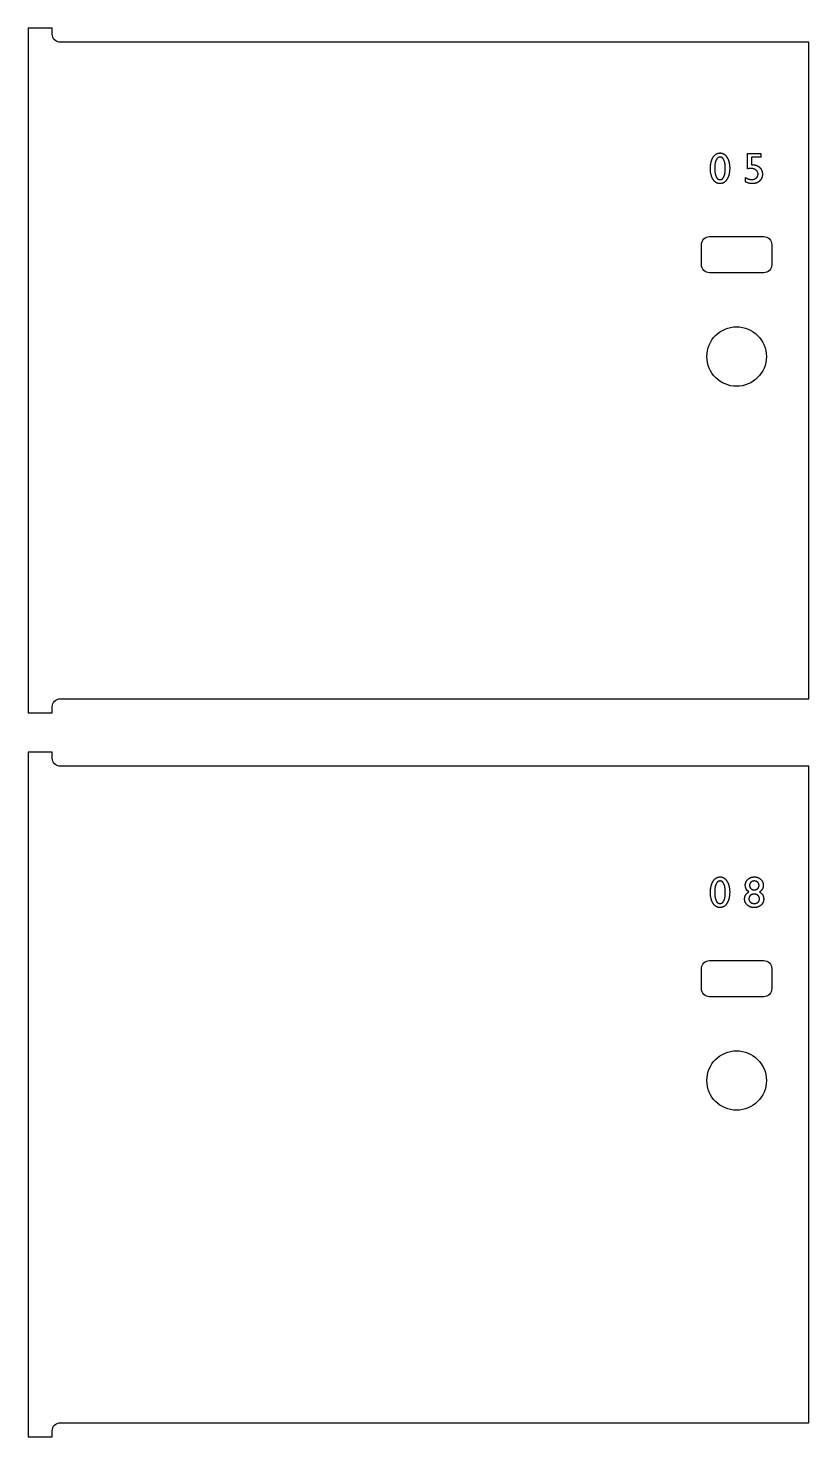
# Model space of a CAD drawing. Header units: millimetres. Extents: x -300 to 5880, y -300 to 4158.
# Drawn here: x 631 to 1019, y 2586 to 3287 of the extents above; entities that cross this region are included whole.
import ezdxf

# ---------------------------------------------------------------- set-up
doc = ezdxf.new("R2010")
doc.units = ezdxf.units.MM
doc.layers.add('TOP-CUT-INSIDE_12.000MM', color=3, linetype='Continuous', lineweight=25, true_color=0x00ff04)
doc.layers.add('TOP-CUT-OUTSIDE_12.000MM', color=60, linetype='Continuous', lineweight=25, true_color=0xa0ff00)
doc.layers.add('TOP-POCKET-INSIDE_2.000MM', color=4, linetype='Continuous')

msp = doc.modelspace()

# ---------------------------------------------------------------- linework, layer by layer
at = {"layer": 'TOP-CUT-INSIDE_12.000MM'}
for points in [[(965.91, 3168.86), (965.91, 3178.86, -0.414214), (969.91, 3182.86), (996.91, 3182.86, -0.414214), (1000.91, 3178.86), (1000.91, 3168.86, -0.414214), (996.91, 3164.86), (969.91, 3164.86, -0.414214)], [(996.91, 2822.86, -0.414214), (1000.91, 2818.86), (1000.91, 2808.86, -0.414214), (996.91, 2804.86), (969.91, 2804.86, -0.414214), (965.91, 2808.86), (965.91, 2818.86, -0.414214), (969.91, 2822.86)]]:
    msp.add_lwpolyline(points, format="xyb", close=True, dxfattribs=at)
for centre in [(983.41, 3123.19), (983.41, 2763.19)]:
    msp.add_circle(centre, 14.79, dxfattribs=at)
at = {"layer": 'TOP-CUT-OUTSIDE_12.000MM'}
for points in [[(647, 2953), (1019.34, 2953), (1019.34, 3279.5), (647, 3279.5, -0.414214), (643, 3283.5), (643, 3286.5), (631, 3286.5), (631, 2946), (643, 2946), (643, 2949, -0.414214)], [(1019.34, 2919.5), (647, 2919.5, -0.414214), (643, 2923.5), (643, 2926.5), (631, 2926.5), (631, 2586), (643, 2586), (643, 2589, -0.414214), (647, 2593), (1019.34, 2593)]]:
    msp.add_lwpolyline(points, format="xyb", close=True, dxfattribs=at)
at = {"layer": 'TOP-POCKET-INSIDE_2.000MM'}
for points in [[(975.25, 3224.44), (975.37, 3224.44), (975.5, 3224.43), (975.62, 3224.42), (975.69, 3224.41), (975.75, 3224.41), (975.81, 3224.4), (975.87, 3224.39), (975.93, 3224.38), (975.99, 3224.36), (976.05, 3224.35), (976.11, 3224.34), (976.17, 3224.32), (976.23, 3224.31), (976.28, 3224.29), (976.34, 3224.27), (976.4, 3224.25), (976.46, 3224.23), (976.51, 3224.21), (976.57, 3224.19), (976.63, 3224.16), (976.68, 3224.14), (976.74, 3224.11), (976.79, 3224.09), (976.85, 3224.06), (976.9, 3224.03), (976.96, 3224), (977.01, 3223.97), (977.12, 3223.9), (977.22, 3223.83), (977.33, 3223.76), (977.43, 3223.68), (977.53, 3223.6), (977.63, 3223.51), (977.73, 3223.42), (977.82, 3223.33), (977.92, 3223.23), (978.01, 3223.13), (978.1, 3223.02), (978.2, 3222.91), (978.29, 3222.79), (978.37, 3222.68), (978.46, 3222.55), (978.55, 3222.42), (978.63, 3222.29), (978.71, 3222.16), (978.79, 3222.02), (978.87, 3221.88), (978.95, 3221.74), (979.02, 3221.59), (979.09, 3221.45), (979.15, 3221.3), (979.22, 3221.15), (979.28, 3220.99), (979.34, 3220.84), (979.39, 3220.68), (979.45, 3220.52), (979.5, 3220.36), (979.55, 3220.19), (979.59, 3220.02), (979.63, 3219.85), (979.71, 3219.51), (979.78, 3219.15), (979.84, 3218.79), (979.89, 3218.42), (979.92, 3218.04), (979.95, 3217.65), (979.96, 3217.25), (979.97, 3216.84), (979.96, 3216.42), (979.95, 3216.01), (979.92, 3215.61), (979.89, 3215.22), (979.84, 3214.84), (979.78, 3214.47), (979.71, 3214.11), (979.63, 3213.77), (979.59, 3213.59), (979.55, 3213.43), (979.5, 3213.26), (979.45, 3213.1), (979.39, 3212.94), (979.34, 3212.78), (979.28, 3212.62), (979.22, 3212.47), (979.15, 3212.32), (979.09, 3212.17), (979.02, 3212.02), (978.95, 3211.88), (978.87, 3211.74), (978.79, 3211.6), (978.71, 3211.46), (978.63, 3211.33), (978.55, 3211.2), (978.46, 3211.07), (978.37, 3210.95), (978.28, 3210.83), (978.19, 3210.72), (978.1, 3210.61), (978.01, 3210.5), (977.91, 3210.4), (977.82, 3210.3), (977.72, 3210.21), (977.62, 3210.12), (977.52, 3210.03), (977.41, 3209.95), (977.31, 3209.88), (977.2, 3209.8), (977.1, 3209.74), (976.99, 3209.67), (976.88, 3209.61), (976.82, 3209.58), (976.76, 3209.56), (976.71, 3209.53), (976.65, 3209.5), (976.59, 3209.48), (976.53, 3209.46), (976.48, 3209.43), (976.42, 3209.41), (976.36, 3209.39), (976.3, 3209.37), (976.24, 3209.35), (976.18, 3209.34), (976.12, 3209.32), (976.06, 3209.31), (975.93, 3209.28), (975.81, 3209.26), (975.68, 3209.24), (975.55, 3209.22), (975.42, 3209.21), (975.29, 3209.21), (975.16, 3209.21), (975.03, 3209.21), (974.89, 3209.21), (974.76, 3209.22), (974.63, 3209.24), (974.51, 3209.26), (974.38, 3209.28), (974.26, 3209.3), (974.13, 3209.33), (974.01, 3209.37), (973.89, 3209.41), (973.83, 3209.43), (973.77, 3209.45), (973.72, 3209.47), (973.66, 3209.5), (973.6, 3209.52), (973.54, 3209.55), (973.49, 3209.58), (973.43, 3209.6), (973.32, 3209.66), (973.21, 3209.72), (973.1, 3209.79), (973, 3209.86), (972.89, 3209.94), (972.79, 3210.02), (972.69, 3210.1), (972.59, 3210.19), (972.49, 3210.28), (972.39, 3210.37), (972.3, 3210.47), (972.21, 3210.58), (972.12, 3210.69), (972.03, 3210.8), (971.94, 3210.91), (971.85, 3211.03), (971.77, 3211.16), (971.69, 3211.28), (971.61, 3211.42), (971.53, 3211.55), (971.45, 3211.69), (971.38, 3211.82), (971.31, 3211.97), (971.24, 3212.11), (971.17, 3212.26), (971.11, 3212.41), (971.05, 3212.56), (970.99, 3212.72), (970.94, 3212.87), (970.89, 3213.03), (970.84, 3213.2), (970.79, 3213.36), (970.74, 3213.53), (970.7, 3213.7), (970.63, 3214.05), (970.56, 3214.41), (970.5, 3214.78), (970.46, 3215.16), (970.42, 3215.56), (970.4, 3215.96), (970.38, 3216.37), (970.37, 3216.8), (970.38, 3217.21), (970.4, 3217.62), (970.42, 3218.02), (970.46, 3218.41), (970.51, 3218.79), (970.56, 3219.16), (970.63, 3219.52), (970.71, 3219.87), (970.76, 3220.04), (970.8, 3220.21), (970.85, 3220.38), (970.9, 3220.54), (970.96, 3220.7), (971.01, 3220.86), (971.07, 3221.02), (971.14, 3221.17), (971.2, 3221.32), (971.27, 3221.47), (971.34, 3221.62), (971.41, 3221.76), (971.49, 3221.9), (971.56, 3222.04), (971.65, 3222.18), (971.73, 3222.31), (971.81, 3222.44), (971.9, 3222.57), (971.99, 3222.69), (972.08, 3222.81), (972.17, 3222.93), (972.26, 3223.04), (972.36, 3223.14), (972.46, 3223.24), (972.55, 3223.34), (972.65, 3223.43), (972.76, 3223.52), (972.86, 3223.61), (972.96, 3223.69), (973.07, 3223.77), (973.18, 3223.84), (973.29, 3223.91), (973.4, 3223.97), (973.51, 3224.03), (973.62, 3224.09), (973.68, 3224.12), (973.74, 3224.14), (973.8, 3224.16), (973.85, 3224.19), (973.91, 3224.21), (973.97, 3224.23), (974.03, 3224.25), (974.09, 3224.27), (974.15, 3224.29), (974.22, 3224.31), (974.34, 3224.34), (974.46, 3224.36), (974.59, 3224.39), (974.72, 3224.41), (974.85, 3224.42), (974.98, 3224.43), (975.11, 3224.44)], [(975.27, 3222.41), (975.16, 3222.41), (975.12, 3222.41), (975.09, 3222.41), (975.05, 3222.41), (975.01, 3222.41), (974.97, 3222.4), (974.94, 3222.4), (974.9, 3222.4), (974.86, 3222.39), (974.83, 3222.38), (974.79, 3222.38), (974.75, 3222.37), (974.72, 3222.36), (974.68, 3222.35), (974.65, 3222.34), (974.61, 3222.33), (974.58, 3222.32), (974.55, 3222.31), (974.51, 3222.29), (974.48, 3222.28), (974.44, 3222.27), (974.41, 3222.25), (974.38, 3222.24), (974.35, 3222.22), (974.31, 3222.2), (974.28, 3222.18), (974.25, 3222.17), (974.22, 3222.15), (974.19, 3222.13), (974.15, 3222.1), (974.12, 3222.08), (974.09, 3222.06), (974.06, 3222.04), (974.03, 3222.01), (974, 3221.99), (973.97, 3221.96), (973.94, 3221.94), (973.91, 3221.91), (973.88, 3221.88), (973.83, 3221.82), (973.77, 3221.76), (973.71, 3221.7), (973.66, 3221.63), (973.61, 3221.57), (973.55, 3221.49), (973.5, 3221.42), (973.45, 3221.34), (973.4, 3221.26), (973.36, 3221.18), (973.31, 3221.09), (973.26, 3221), (973.22, 3220.91), (973.17, 3220.81), (973.13, 3220.71), (973.09, 3220.61), (973.05, 3220.51), (973.01, 3220.41), (972.97, 3220.3), (972.9, 3220.08), (972.84, 3219.86), (972.78, 3219.62), (972.72, 3219.38), (972.68, 3219.13), (972.63, 3218.87), (972.6, 3218.6), (972.57, 3218.32), (972.54, 3218.04), (972.52, 3217.75), (972.51, 3217.45), (972.5, 3217.14), (972.5, 3216.82), (972.5, 3216.49), (972.51, 3216.17), (972.52, 3215.87), (972.54, 3215.57), (972.56, 3215.28), (972.6, 3214.99), (972.63, 3214.72), (972.67, 3214.46), (972.72, 3214.2), (972.77, 3213.96), (972.83, 3213.72), (972.89, 3213.49), (972.96, 3213.27), (973, 3213.17), (973.03, 3213.06), (973.07, 3212.96), (973.11, 3212.86), (973.16, 3212.76), (973.2, 3212.67), (973.24, 3212.58), (973.29, 3212.49), (973.34, 3212.4), (973.38, 3212.32), (973.43, 3212.24), (973.48, 3212.16), (973.53, 3212.08), (973.58, 3212.01), (973.64, 3211.94), (973.69, 3211.88), (973.75, 3211.81), (973.8, 3211.75), (973.86, 3211.7), (973.89, 3211.67), (973.92, 3211.64), (973.95, 3211.62), (973.98, 3211.59), (974.01, 3211.57), (974.04, 3211.54), (974.07, 3211.52), (974.1, 3211.5), (974.13, 3211.48), (974.16, 3211.45), (974.19, 3211.43), (974.22, 3211.41), (974.26, 3211.4), (974.29, 3211.38), (974.32, 3211.36), (974.35, 3211.34), (974.39, 3211.33), (974.42, 3211.31), (974.45, 3211.3), (974.49, 3211.29), (974.52, 3211.27), (974.56, 3211.26), (974.59, 3211.25), (974.62, 3211.24), (974.66, 3211.23), (974.7, 3211.22), (974.73, 3211.21), (974.77, 3211.2), (974.8, 3211.2), (974.84, 3211.19), (974.88, 3211.18), (974.91, 3211.18), (974.95, 3211.18), (974.99, 3211.17), (975.03, 3211.17), (975.06, 3211.17), (975.1, 3211.17), (975.14, 3211.17), (975.18, 3211.17), (975.22, 3211.17), (975.25, 3211.17), (975.29, 3211.17), (975.33, 3211.18), (975.37, 3211.18), (975.4, 3211.18), (975.44, 3211.19), (975.48, 3211.2), (975.51, 3211.2), (975.55, 3211.21), (975.59, 3211.22), (975.62, 3211.23), (975.66, 3211.24), (975.69, 3211.25), (975.73, 3211.26), (975.76, 3211.27), (975.79, 3211.29), (975.83, 3211.3), (975.86, 3211.31), (975.9, 3211.33), (975.93, 3211.34), (975.96, 3211.36), (975.99, 3211.38), (976.03, 3211.4), (976.06, 3211.41), (976.09, 3211.43), (976.12, 3211.45), (976.15, 3211.48), (976.18, 3211.5), (976.22, 3211.52), (976.25, 3211.54), (976.28, 3211.57), (976.31, 3211.59), (976.34, 3211.62), (976.37, 3211.64), (976.4, 3211.67), (976.42, 3211.7), (976.48, 3211.75), (976.54, 3211.81), (976.59, 3211.88), (976.65, 3211.94), (976.7, 3212.01), (976.75, 3212.08), (976.8, 3212.16), (976.86, 3212.24), (976.9, 3212.32), (976.95, 3212.4), (977, 3212.49), (977.05, 3212.58), (977.09, 3212.67), (977.13, 3212.76), (977.18, 3212.86), (977.22, 3212.96), (977.26, 3213.06), (977.3, 3213.17), (977.33, 3213.27), (977.4, 3213.49), (977.47, 3213.71), (977.53, 3213.95), (977.58, 3214.19), (977.63, 3214.44), (977.67, 3214.7), (977.7, 3214.97), (977.74, 3215.25), (977.76, 3215.53), (977.78, 3215.82), (977.79, 3216.12), (977.8, 3216.43), (977.8, 3217.07), (977.79, 3217.38), (977.78, 3217.69), (977.76, 3217.98), (977.74, 3218.27), (977.71, 3218.55), (977.67, 3218.82), (977.63, 3219.08), (977.59, 3219.33), (977.54, 3219.58), (977.48, 3219.82), (977.42, 3220.05), (977.35, 3220.27), (977.28, 3220.48), (977.24, 3220.58), (977.2, 3220.68), (977.16, 3220.78), (977.12, 3220.88), (977.07, 3220.97), (977.03, 3221.06), (976.98, 3221.15), (976.94, 3221.24), (976.89, 3221.32), (976.84, 3221.4), (976.79, 3221.48), (976.74, 3221.55), (976.69, 3221.62), (976.64, 3221.69), (976.59, 3221.75), (976.54, 3221.81), (976.48, 3221.87), (976.45, 3221.9), (976.43, 3221.93), (976.4, 3221.95), (976.37, 3221.98), (976.34, 3222.01), (976.31, 3222.03), (976.28, 3222.05), (976.25, 3222.08), (976.22, 3222.1), (976.19, 3222.12), (976.16, 3222.14), (976.13, 3222.16), (976.1, 3222.18), (976.07, 3222.2), (976.04, 3222.22), (976.01, 3222.23), (975.98, 3222.25), (975.95, 3222.26), (975.92, 3222.28), (975.88, 3222.29), (975.85, 3222.31), (975.82, 3222.32), (975.79, 3222.33), (975.75, 3222.34), (975.72, 3222.35), (975.69, 3222.36), (975.65, 3222.37), (975.62, 3222.38), (975.59, 3222.38), (975.55, 3222.39), (975.52, 3222.4), (975.48, 3222.4), (975.45, 3222.4), (975.41, 3222.41), (975.38, 3222.41), (975.34, 3222.41), (975.3, 3222.41)], [(988.89, 3224.25), (995.5, 3224.25), (995.5, 3222.35), (990.83, 3222.35), (990.83, 3218.59), (990.95, 3218.6), (991.06, 3218.6), (991.17, 3218.61), (991.29, 3218.61), (991.43, 3218.61), (991.56, 3218.6), (991.69, 3218.6), (991.82, 3218.59), (991.95, 3218.58), (992.08, 3218.56), (992.2, 3218.55), (992.33, 3218.53), (992.45, 3218.5), (992.57, 3218.48), (992.69, 3218.45), (992.81, 3218.42), (992.92, 3218.39), (993.04, 3218.36), (993.15, 3218.32), (993.26, 3218.28), (993.37, 3218.24), (993.48, 3218.19), (993.59, 3218.14), (993.7, 3218.09), (993.8, 3218.04), (993.9, 3217.99), (994.01, 3217.93), (994.11, 3217.87), (994.2, 3217.8), (994.3, 3217.74), (994.4, 3217.67), (994.49, 3217.6), (994.58, 3217.53), (994.67, 3217.45), (994.76, 3217.37), (994.85, 3217.29), (994.94, 3217.21), (995.02, 3217.12), (995.1, 3217.04), (995.18, 3216.95), (995.25, 3216.86), (995.33, 3216.77), (995.4, 3216.68), (995.46, 3216.59), (995.53, 3216.49), (995.59, 3216.4), (995.65, 3216.3), (995.7, 3216.2), (995.76, 3216.1), (995.81, 3216), (995.85, 3215.9), (995.9, 3215.79), (995.94, 3215.69), (995.98, 3215.58), (996.02, 3215.47), (996.05, 3215.36), (996.08, 3215.25), (996.11, 3215.14), (996.14, 3215.03), (996.16, 3214.91), (996.18, 3214.79), (996.2, 3214.68), (996.21, 3214.56), (996.23, 3214.44), (996.24, 3214.31), (996.24, 3214.19), (996.25, 3214.07), (996.25, 3213.94), (996.25, 3213.81), (996.24, 3213.68), (996.24, 3213.55), (996.23, 3213.43), (996.22, 3213.3), (996.2, 3213.18), (996.18, 3213.06), (996.16, 3212.94), (996.14, 3212.82), (996.11, 3212.7), (996.09, 3212.59), (996.05, 3212.47), (996.02, 3212.36), (995.98, 3212.25), (995.95, 3212.14), (995.9, 3212.03), (995.86, 3211.93), (995.81, 3211.82), (995.76, 3211.72), (995.71, 3211.62), (995.65, 3211.52), (995.6, 3211.42), (995.54, 3211.32), (995.47, 3211.23), (995.41, 3211.14), (995.34, 3211.04), (995.27, 3210.95), (995.19, 3210.86), (995.11, 3210.78), (995.04, 3210.69), (994.95, 3210.6), (994.87, 3210.52), (994.78, 3210.44), (994.69, 3210.36), (994.6, 3210.29), (994.51, 3210.21), (994.42, 3210.14), (994.32, 3210.07), (994.23, 3210.01), (994.13, 3209.95), (994.03, 3209.89), (993.93, 3209.83), (993.82, 3209.77), (993.72, 3209.72), (993.61, 3209.67), (993.5, 3209.62), (993.39, 3209.58), (993.28, 3209.53), (993.17, 3209.49), (993.06, 3209.46), (992.94, 3209.42), (992.82, 3209.39), (992.7, 3209.36), (992.58, 3209.33), (992.46, 3209.31), (992.34, 3209.29), (992.21, 3209.27), (992.09, 3209.25), (991.96, 3209.24), (991.83, 3209.23), (991.7, 3209.22), (991.56, 3209.21), (991.43, 3209.21), (991.29, 3209.21), (991.07, 3209.21), (990.84, 3209.22), (990.62, 3209.24), (990.39, 3209.26), (990.17, 3209.29), (989.95, 3209.33), (989.73, 3209.37), (989.51, 3209.42), (989.29, 3209.48), (989.07, 3209.55), (988.85, 3209.62), (988.63, 3209.7), (988.42, 3209.78), (988.2, 3209.87), (987.99, 3209.97), (987.77, 3210.08), (987.77, 3212.28), (987.97, 3212.15), (988.17, 3212.03), (988.37, 3211.92), (988.57, 3211.82), (988.77, 3211.72), (988.97, 3211.64), (989.17, 3211.56), (989.27, 3211.53), (989.36, 3211.49), (989.46, 3211.46), (989.56, 3211.43), (989.66, 3211.4), (989.76, 3211.38), (989.85, 3211.35), (989.95, 3211.33), (990.05, 3211.31), (990.15, 3211.3), (990.24, 3211.28), (990.34, 3211.27), (990.44, 3211.26), (990.53, 3211.25), (990.63, 3211.24), (990.73, 3211.23), (990.82, 3211.23), (990.92, 3211.23), (991, 3211.23), (991.08, 3211.23), (991.17, 3211.24), (991.25, 3211.24), (991.33, 3211.25), (991.41, 3211.26), (991.49, 3211.27), (991.56, 3211.28), (991.64, 3211.29), (991.72, 3211.31), (991.79, 3211.32), (991.87, 3211.34), (991.94, 3211.36), (992.01, 3211.38), (992.08, 3211.4), (992.15, 3211.43), (992.22, 3211.45), (992.29, 3211.48), (992.36, 3211.51), (992.43, 3211.54), (992.5, 3211.57), (992.56, 3211.6), (992.63, 3211.64), (992.69, 3211.67), (992.75, 3211.71), (992.82, 3211.75), (992.88, 3211.79), (992.94, 3211.83), (993, 3211.87), (993.06, 3211.92), (993.12, 3211.97), (993.17, 3212.01), (993.23, 3212.06), (993.28, 3212.11), (993.34, 3212.16), (993.39, 3212.22), (993.44, 3212.27), (993.48, 3212.32), (993.53, 3212.37), (993.57, 3212.43), (993.61, 3212.48), (993.65, 3212.54), (993.69, 3212.6), (993.73, 3212.65), (993.76, 3212.71), (993.8, 3212.77), (993.83, 3212.83), (993.86, 3212.89), (993.88, 3212.95), (993.91, 3213.01), (993.93, 3213.07), (993.96, 3213.13), (993.98, 3213.2), (994, 3213.26), (994.01, 3213.33), (994.03, 3213.39), (994.04, 3213.46), (994.05, 3213.52), (994.06, 3213.59), (994.07, 3213.66), (994.08, 3213.73), (994.08, 3213.8), (994.08, 3213.87), (994.08, 3213.94), (994.08, 3214.01), (994.08, 3214.08), (994.08, 3214.16), (994.07, 3214.23), (994.06, 3214.3), (994.05, 3214.37), (994.04, 3214.44), (994.02, 3214.51), (994.01, 3214.57), (993.99, 3214.64), (993.97, 3214.71), (993.95, 3214.77), (993.92, 3214.84), (993.89, 3214.9), (993.87, 3214.96), (993.84, 3215.02), (993.8, 3215.09), (993.77, 3215.15), (993.74, 3215.21), (993.7, 3215.27), (993.66, 3215.32), (993.62, 3215.38), (993.57, 3215.44), (993.53, 3215.49), (993.48, 3215.55), (993.43, 3215.6), (993.38, 3215.66), (993.33, 3215.71), (993.27, 3215.76), (993.21, 3215.82), (993.15, 3215.87), (993.09, 3215.92), (993.03, 3215.97), (992.97, 3216.01), (992.9, 3216.06), (992.84, 3216.1), (992.77, 3216.14), (992.7, 3216.19), (992.64, 3216.23), (992.57, 3216.26), (992.5, 3216.3), (992.43, 3216.33), (992.35, 3216.37), (992.28, 3216.4), (992.21, 3216.43), (992.13, 3216.46), (992.06, 3216.49), (991.98, 3216.51), (991.9, 3216.54), (991.82, 3216.56), (991.74, 3216.58), (991.66, 3216.6), (991.58, 3216.62), (991.5, 3216.63), (991.41, 3216.65), (991.33, 3216.66), (991.24, 3216.67), (991.16, 3216.68), (991.07, 3216.69), (990.98, 3216.7), (990.89, 3216.7), (990.8, 3216.71), (990.62, 3216.71), (990.32, 3216.71), (990.04, 3216.7), (989.78, 3216.68), (989.66, 3216.67), (989.55, 3216.66), (989.45, 3216.64), (989.35, 3216.63), (989.26, 3216.61), (989.17, 3216.59), (989.13, 3216.58), (989.09, 3216.57), (989.06, 3216.56), (989.02, 3216.55), (988.99, 3216.54), (988.95, 3216.52), (988.92, 3216.51), (988.89, 3216.5)], [(975.25, 2864.44), (975.37, 2864.44), (975.5, 2864.43), (975.62, 2864.42), (975.69, 2864.41), (975.75, 2864.41), (975.81, 2864.4), (975.87, 2864.39), (975.93, 2864.38), (975.99, 2864.36), (976.05, 2864.35), (976.11, 2864.34), (976.17, 2864.32), (976.23, 2864.31), (976.28, 2864.29), (976.34, 2864.27), (976.4, 2864.25), (976.46, 2864.23), (976.51, 2864.21), (976.57, 2864.19), (976.63, 2864.16), (976.68, 2864.14), (976.74, 2864.11), (976.79, 2864.09), (976.85, 2864.06), (976.9, 2864.03), (976.96, 2864), (977.01, 2863.97), (977.12, 2863.9), (977.22, 2863.83), (977.33, 2863.76), (977.43, 2863.68), (977.53, 2863.6), (977.63, 2863.51), (977.73, 2863.42), (977.82, 2863.33), (977.92, 2863.23), (978.01, 2863.13), (978.1, 2863.02), (978.2, 2862.91), (978.29, 2862.79), (978.37, 2862.68), (978.46, 2862.55), (978.55, 2862.42), (978.63, 2862.29), (978.71, 2862.16), (978.79, 2862.02), (978.87, 2861.88), (978.95, 2861.74), (979.02, 2861.59), (979.09, 2861.45), (979.15, 2861.3), (979.22, 2861.15), (979.28, 2860.99), (979.34, 2860.84), (979.39, 2860.68), (979.45, 2860.52), (979.5, 2860.36), (979.55, 2860.19), (979.59, 2860.02), (979.63, 2859.85), (979.71, 2859.51), (979.78, 2859.15), (979.84, 2858.79), (979.89, 2858.42), (979.92, 2858.04), (979.95, 2857.65), (979.96, 2857.25), (979.97, 2856.84), (979.96, 2856.42), (979.95, 2856.01), (979.92, 2855.61), (979.89, 2855.22), (979.84, 2854.84), (979.78, 2854.47), (979.71, 2854.11), (979.63, 2853.77), (979.59, 2853.59), (979.55, 2853.43), (979.5, 2853.26), (979.45, 2853.1), (979.39, 2852.94), (979.34, 2852.78), (979.28, 2852.62), (979.22, 2852.47), (979.15, 2852.32), (979.09, 2852.17), (979.02, 2852.02), (978.95, 2851.88), (978.87, 2851.74), (978.79, 2851.6), (978.71, 2851.46), (978.63, 2851.33), (978.55, 2851.2), (978.46, 2851.07), (978.37, 2850.95), (978.28, 2850.83), (978.19, 2850.72), (978.1, 2850.61), (978.01, 2850.5), (977.91, 2850.4), (977.82, 2850.3), (977.72, 2850.21), (977.62, 2850.12), (977.52, 2850.03), (977.41, 2849.95), (977.31, 2849.88), (977.2, 2849.8), (977.1, 2849.74), (976.99, 2849.67), (976.88, 2849.61), (976.82, 2849.58), (976.76, 2849.56), (976.71, 2849.53), (976.65, 2849.5), (976.59, 2849.48), (976.53, 2849.46), (976.48, 2849.43), (976.42, 2849.41), (976.36, 2849.39), (976.3, 2849.37), (976.24, 2849.35), (976.18, 2849.34), (976.12, 2849.32), (976.06, 2849.31), (975.93, 2849.28), (975.81, 2849.26), (975.68, 2849.24), (975.55, 2849.22), (975.42, 2849.21), (975.29, 2849.21), (975.16, 2849.21), (975.03, 2849.21), (974.89, 2849.21), (974.76, 2849.22), (974.63, 2849.24), (974.51, 2849.26), (974.38, 2849.28), (974.26, 2849.3), (974.13, 2849.33), (974.01, 2849.37), (973.89, 2849.41), (973.83, 2849.43), (973.77, 2849.45), (973.72, 2849.47), (973.66, 2849.5), (973.6, 2849.52), (973.54, 2849.55), (973.49, 2849.58), (973.43, 2849.6), (973.32, 2849.66), (973.21, 2849.72), (973.1, 2849.79), (973, 2849.86), (972.89, 2849.94), (972.79, 2850.02), (972.69, 2850.1), (972.59, 2850.19), (972.49, 2850.28), (972.39, 2850.37), (972.3, 2850.47), (972.21, 2850.58), (972.12, 2850.69), (972.03, 2850.8), (971.94, 2850.91), (971.85, 2851.03), (971.77, 2851.16), (971.69, 2851.28), (971.61, 2851.42), (971.53, 2851.55), (971.45, 2851.69), (971.38, 2851.82), (971.31, 2851.97), (971.24, 2852.11), (971.17, 2852.26), (971.11, 2852.41), (971.05, 2852.56), (970.99, 2852.72), (970.94, 2852.87), (970.89, 2853.03), (970.84, 2853.2), (970.79, 2853.36), (970.74, 2853.53), (970.7, 2853.7), (970.63, 2854.05), (970.56, 2854.41), (970.5, 2854.78), (970.46, 2855.16), (970.42, 2855.56), (970.4, 2855.96), (970.38, 2856.37), (970.37, 2856.8), (970.38, 2857.21), (970.4, 2857.62), (970.42, 2858.02), (970.46, 2858.41), (970.51, 2858.79), (970.56, 2859.16), (970.63, 2859.52), (970.71, 2859.87), (970.76, 2860.04), (970.8, 2860.21), (970.85, 2860.38), (970.9, 2860.54), (970.96, 2860.7), (971.01, 2860.86), (971.07, 2861.02), (971.14, 2861.17), (971.2, 2861.32), (971.27, 2861.47), (971.34, 2861.62), (971.41, 2861.76), (971.49, 2861.9), (971.56, 2862.04), (971.65, 2862.18), (971.73, 2862.31), (971.81, 2862.44), (971.9, 2862.57), (971.99, 2862.69), (972.08, 2862.81), (972.17, 2862.93), (972.26, 2863.04), (972.36, 2863.14), (972.46, 2863.24), (972.55, 2863.34), (972.65, 2863.43), (972.76, 2863.52), (972.86, 2863.61), (972.96, 2863.69), (973.07, 2863.77), (973.18, 2863.84), (973.29, 2863.91), (973.4, 2863.97), (973.51, 2864.03), (973.62, 2864.09), (973.68, 2864.12), (973.74, 2864.14), (973.8, 2864.16), (973.85, 2864.19), (973.91, 2864.21), (973.97, 2864.23), (974.03, 2864.25), (974.09, 2864.27), (974.15, 2864.29), (974.22, 2864.31), (974.34, 2864.34), (974.46, 2864.36), (974.59, 2864.39), (974.72, 2864.41), (974.85, 2864.42), (974.98, 2864.43), (975.11, 2864.44)], [(975.27, 2862.41), (975.16, 2862.41), (975.12, 2862.41), (975.09, 2862.41), (975.05, 2862.41), (975.01, 2862.41), (974.97, 2862.4), (974.94, 2862.4), (974.9, 2862.4), (974.86, 2862.39), (974.83, 2862.38), (974.79, 2862.38), (974.75, 2862.37), (974.72, 2862.36), (974.68, 2862.35), (974.65, 2862.34), (974.61, 2862.33), (974.58, 2862.32), (974.55, 2862.31), (974.51, 2862.29), (974.48, 2862.28), (974.44, 2862.27), (974.41, 2862.25), (974.38, 2862.24), (974.35, 2862.22), (974.31, 2862.2), (974.28, 2862.18), (974.25, 2862.17), (974.22, 2862.15), (974.19, 2862.13), (974.15, 2862.1), (974.12, 2862.08), (974.09, 2862.06), (974.06, 2862.04), (974.03, 2862.01), (974, 2861.99), (973.97, 2861.96), (973.94, 2861.94), (973.91, 2861.91), (973.88, 2861.88), (973.83, 2861.82), (973.77, 2861.76), (973.71, 2861.7), (973.66, 2861.63), (973.61, 2861.57), (973.55, 2861.49), (973.5, 2861.42), (973.45, 2861.34), (973.4, 2861.26), (973.36, 2861.18), (973.31, 2861.09), (973.26, 2861), (973.22, 2860.91), (973.17, 2860.81), (973.13, 2860.71), (973.09, 2860.61), (973.05, 2860.51), (973.01, 2860.41), (972.97, 2860.3), (972.9, 2860.08), (972.84, 2859.86), (972.78, 2859.62), (972.72, 2859.38), (972.68, 2859.13), (972.63, 2858.87), (972.6, 2858.6), (972.57, 2858.32), (972.54, 2858.04), (972.52, 2857.75), (972.51, 2857.45), (972.5, 2857.14), (972.5, 2856.82), (972.5, 2856.49), (972.51, 2856.17), (972.52, 2855.87), (972.54, 2855.57), (972.56, 2855.28), (972.6, 2854.99), (972.63, 2854.72), (972.67, 2854.46), (972.72, 2854.2), (972.77, 2853.96), (972.83, 2853.72), (972.89, 2853.49), (972.96, 2853.27), (973, 2853.17), (973.03, 2853.06), (973.07, 2852.96), (973.11, 2852.86), (973.16, 2852.76), (973.2, 2852.67), (973.24, 2852.58), (973.29, 2852.49), (973.34, 2852.4), (973.38, 2852.32), (973.43, 2852.24), (973.48, 2852.16), (973.53, 2852.08), (973.58, 2852.01), (973.64, 2851.94), (973.69, 2851.88), (973.75, 2851.81), (973.8, 2851.75), (973.86, 2851.7), (973.89, 2851.67), (973.92, 2851.64), (973.95, 2851.62), (973.98, 2851.59), (974.01, 2851.57), (974.04, 2851.54), (974.07, 2851.52), (974.1, 2851.5), (974.13, 2851.48), (974.16, 2851.45), (974.19, 2851.43), (974.22, 2851.41), (974.26, 2851.4), (974.29, 2851.38), (974.32, 2851.36), (974.35, 2851.34), (974.39, 2851.33), (974.42, 2851.31), (974.45, 2851.3), (974.49, 2851.29), (974.52, 2851.27), (974.56, 2851.26), (974.59, 2851.25), (974.62, 2851.24), (974.66, 2851.23), (974.7, 2851.22), (974.73, 2851.21), (974.77, 2851.2), (974.8, 2851.2), (974.84, 2851.19), (974.88, 2851.18), (974.91, 2851.18), (974.95, 2851.18), (974.99, 2851.17), (975.03, 2851.17), (975.06, 2851.17), (975.1, 2851.17), (975.14, 2851.17), (975.18, 2851.17), (975.22, 2851.17), (975.25, 2851.17), (975.29, 2851.17), (975.33, 2851.18), (975.37, 2851.18), (975.4, 2851.18), (975.44, 2851.19), (975.48, 2851.2), (975.51, 2851.2), (975.55, 2851.21), (975.59, 2851.22), (975.62, 2851.23), (975.66, 2851.24), (975.69, 2851.25), (975.73, 2851.26), (975.76, 2851.27), (975.79, 2851.29), (975.83, 2851.3), (975.86, 2851.31), (975.9, 2851.33), (975.93, 2851.34), (975.96, 2851.36), (975.99, 2851.38), (976.03, 2851.4), (976.06, 2851.41), (976.09, 2851.43), (976.12, 2851.45), (976.15, 2851.48), (976.18, 2851.5), (976.22, 2851.52), (976.25, 2851.54), (976.28, 2851.57), (976.31, 2851.59), (976.34, 2851.62), (976.37, 2851.64), (976.4, 2851.67), (976.42, 2851.7), (976.48, 2851.75), (976.54, 2851.81), (976.59, 2851.88), (976.65, 2851.94), (976.7, 2852.01), (976.75, 2852.08), (976.8, 2852.16), (976.86, 2852.24), (976.9, 2852.32), (976.95, 2852.4), (977, 2852.49), (977.05, 2852.58), (977.09, 2852.67), (977.13, 2852.76), (977.18, 2852.86), (977.22, 2852.96), (977.26, 2853.06), (977.3, 2853.17), (977.33, 2853.27), (977.4, 2853.49), (977.47, 2853.71), (977.53, 2853.95), (977.58, 2854.19), (977.63, 2854.44), (977.67, 2854.7), (977.7, 2854.97), (977.74, 2855.25), (977.76, 2855.53), (977.78, 2855.82), (977.79, 2856.12), (977.8, 2856.43), (977.8, 2857.07), (977.79, 2857.38), (977.78, 2857.69), (977.76, 2857.98), (977.74, 2858.27), (977.71, 2858.55), (977.67, 2858.82), (977.63, 2859.08), (977.59, 2859.33), (977.54, 2859.58), (977.48, 2859.82), (977.42, 2860.05), (977.35, 2860.27), (977.28, 2860.48), (977.24, 2860.58), (977.2, 2860.68), (977.16, 2860.78), (977.12, 2860.88), (977.07, 2860.97), (977.03, 2861.06), (976.98, 2861.15), (976.94, 2861.24), (976.89, 2861.32), (976.84, 2861.4), (976.79, 2861.48), (976.74, 2861.55), (976.69, 2861.62), (976.64, 2861.69), (976.59, 2861.75), (976.54, 2861.81), (976.48, 2861.87), (976.45, 2861.9), (976.43, 2861.93), (976.4, 2861.95), (976.37, 2861.98), (976.34, 2862.01), (976.31, 2862.03), (976.28, 2862.05), (976.25, 2862.08), (976.22, 2862.1), (976.19, 2862.12), (976.16, 2862.14), (976.13, 2862.16), (976.1, 2862.18), (976.07, 2862.2), (976.04, 2862.22), (976.01, 2862.23), (975.98, 2862.25), (975.95, 2862.26), (975.92, 2862.28), (975.88, 2862.29), (975.85, 2862.31), (975.82, 2862.32), (975.79, 2862.33), (975.75, 2862.34), (975.72, 2862.35), (975.69, 2862.36), (975.65, 2862.37), (975.62, 2862.38), (975.59, 2862.38), (975.55, 2862.39), (975.52, 2862.4), (975.48, 2862.4), (975.45, 2862.4), (975.41, 2862.41), (975.38, 2862.41), (975.34, 2862.41), (975.3, 2862.41)], [(994.56, 2860.19), (994.56, 2860.25), (994.56, 2860.31), (994.56, 2860.36), (994.55, 2860.42), (994.55, 2860.48), (994.54, 2860.54), (994.53, 2860.59), (994.52, 2860.65), (994.51, 2860.7), (994.5, 2860.76), (994.49, 2860.81), (994.47, 2860.87), (994.45, 2860.92), (994.44, 2860.97), (994.42, 2861.02), (994.4, 2861.07), (994.38, 2861.12), (994.35, 2861.17), (994.33, 2861.22), (994.3, 2861.27), (994.28, 2861.31), (994.25, 2861.36), (994.22, 2861.4), (994.19, 2861.45), (994.16, 2861.49), (994.12, 2861.54), (994.09, 2861.58), (994.05, 2861.62), (994.02, 2861.66), (993.98, 2861.71), (993.94, 2861.75), (993.9, 2861.79), (993.86, 2861.82), (993.81, 2861.86), (993.77, 2861.9), (993.73, 2861.93), (993.68, 2861.97), (993.64, 2862), (993.59, 2862.03), (993.54, 2862.06), (993.5, 2862.09), (993.45, 2862.12), (993.4, 2862.14), (993.35, 2862.17), (993.3, 2862.19), (993.25, 2862.21), (993.19, 2862.24), (993.14, 2862.26), (993.09, 2862.28), (993.04, 2862.29), (992.98, 2862.31), (992.93, 2862.33), (992.87, 2862.34), (992.81, 2862.35), (992.76, 2862.36), (992.7, 2862.37), (992.64, 2862.38), (992.58, 2862.39), (992.52, 2862.4), (992.46, 2862.4), (992.4, 2862.41), (992.33, 2862.41), (992.27, 2862.41), (992.21, 2862.41), (992.14, 2862.41), (992.08, 2862.41), (992.02, 2862.41), (991.96, 2862.4), (991.89, 2862.4), (991.83, 2862.39), (991.77, 2862.38), (991.71, 2862.38), (991.66, 2862.37), (991.6, 2862.35), (991.54, 2862.34), (991.49, 2862.33), (991.43, 2862.31), (991.37, 2862.3), (991.32, 2862.28), (991.27, 2862.26), (991.21, 2862.24), (991.16, 2862.22), (991.11, 2862.2), (991.06, 2862.17), (991.01, 2862.15), (990.96, 2862.12), (990.91, 2862.09), (990.87, 2862.07), (990.82, 2862.04), (990.77, 2862.01), (990.73, 2861.97), (990.68, 2861.94), (990.64, 2861.91), (990.6, 2861.87), (990.55, 2861.83), (990.51, 2861.8), (990.47, 2861.76), (990.43, 2861.72), (990.4, 2861.68), (990.36, 2861.64), (990.32, 2861.59), (990.29, 2861.55), (990.26, 2861.51), (990.22, 2861.46), (990.19, 2861.42), (990.16, 2861.37), (990.14, 2861.33), (990.11, 2861.28), (990.09, 2861.24), (990.06, 2861.19), (990.04, 2861.14), (990.02, 2861.09), (990, 2861.04), (989.98, 2860.99), (989.96, 2860.94), (989.95, 2860.89), (989.93, 2860.83), (989.92, 2860.78), (989.9, 2860.73), (989.89, 2860.67), (989.88, 2860.61), (989.88, 2860.56), (989.87, 2860.5), (989.86, 2860.44), (989.86, 2860.39), (989.85, 2860.33), (989.85, 2860.27), (989.85, 2860.21), (989.85, 2860.15), (989.85, 2860.09), (989.86, 2860.04), (989.86, 2859.98), (989.87, 2859.92), (989.88, 2859.87), (989.89, 2859.81), (989.9, 2859.76), (989.91, 2859.71), (989.92, 2859.65), (989.93, 2859.6), (989.95, 2859.55), (989.97, 2859.5), (989.99, 2859.45), (990.01, 2859.4), (990.03, 2859.35), (990.05, 2859.3), (990.07, 2859.25), (990.1, 2859.2), (990.12, 2859.15), (990.15, 2859.1), (990.18, 2859.06), (990.21, 2859.01), (990.25, 2858.97), (990.28, 2858.92), (990.31, 2858.88), (990.35, 2858.83), (990.39, 2858.79), (990.43, 2858.74), (990.47, 2858.7), (990.51, 2858.66), (990.55, 2858.62), (990.59, 2858.58), (990.64, 2858.54), (990.68, 2858.5), (990.73, 2858.46), (990.78, 2858.43), (990.82, 2858.39), (990.87, 2858.36), (990.92, 2858.33), (990.97, 2858.3), (991.01, 2858.27), (991.06, 2858.24), (991.11, 2858.22), (991.16, 2858.19), (991.22, 2858.17), (991.27, 2858.14), (991.32, 2858.12), (991.37, 2858.1), (991.43, 2858.08), (991.48, 2858.07), (991.53, 2858.05), (991.59, 2858.04), (991.64, 2858.02), (991.7, 2858.01), (991.76, 2858), (991.81, 2857.99), (991.87, 2857.98), (991.93, 2857.97), (991.99, 2857.97), (992.05, 2857.96), (992.11, 2857.96), (992.17, 2857.96), (992.23, 2857.96), (992.29, 2857.96), (992.35, 2857.96), (992.41, 2857.96), (992.47, 2857.97), (992.53, 2857.97), (992.58, 2857.98), (992.64, 2857.99), (992.7, 2858), (992.75, 2858.01), (992.81, 2858.02), (992.86, 2858.04), (992.92, 2858.05), (992.97, 2858.07), (993.02, 2858.08), (993.08, 2858.1), (993.13, 2858.12), (993.18, 2858.14), (993.23, 2858.17), (993.28, 2858.19), (993.33, 2858.21), (993.38, 2858.24), (993.43, 2858.27), (993.48, 2858.3), (993.52, 2858.33), (993.57, 2858.36), (993.62, 2858.39), (993.66, 2858.42), (993.71, 2858.46), (993.75, 2858.5), (993.8, 2858.53), (993.84, 2858.57), (993.88, 2858.61), (993.92, 2858.65), (993.96, 2858.7), (994, 2858.74), (994.04, 2858.78), (994.08, 2858.82), (994.11, 2858.87), (994.15, 2858.91), (994.18, 2858.96), (994.21, 2859), (994.24, 2859.05), (994.27, 2859.09), (994.3, 2859.14), (994.32, 2859.19), (994.35, 2859.24), (994.37, 2859.29), (994.39, 2859.33), (994.41, 2859.38), (994.43, 2859.43), (994.45, 2859.48), (994.47, 2859.53), (994.48, 2859.59), (994.5, 2859.64), (994.51, 2859.69), (994.52, 2859.74), (994.53, 2859.8), (994.54, 2859.85), (994.55, 2859.91), (994.55, 2859.96), (994.56, 2860.02), (994.56, 2860.07), (994.56, 2860.13)], [(994.75, 2853.35), (994.75, 2853.57), (994.74, 2853.63), (994.74, 2853.69), (994.74, 2853.75), (994.73, 2853.82), (994.73, 2853.88), (994.72, 2853.94), (994.71, 2854), (994.7, 2854.05), (994.69, 2854.11), (994.67, 2854.17), (994.66, 2854.22), (994.64, 2854.28), (994.63, 2854.33), (994.61, 2854.39), (994.59, 2854.44), (994.56, 2854.49), (994.54, 2854.55), (994.51, 2854.6), (994.49, 2854.65), (994.46, 2854.7), (994.43, 2854.75), (994.4, 2854.79), (994.37, 2854.84), (994.33, 2854.89), (994.3, 2854.93), (994.26, 2854.98), (994.23, 2855.02), (994.19, 2855.07), (994.15, 2855.11), (994.1, 2855.15), (994.06, 2855.19), (994.02, 2855.23), (993.97, 2855.27), (993.92, 2855.31), (993.87, 2855.35), (993.83, 2855.39), (993.78, 2855.42), (993.73, 2855.45), (993.68, 2855.49), (993.62, 2855.52), (993.57, 2855.55), (993.52, 2855.57), (993.46, 2855.6), (993.41, 2855.63), (993.35, 2855.65), (993.29, 2855.67), (993.24, 2855.7), (993.18, 2855.72), (993.12, 2855.74), (993.06, 2855.76), (993, 2855.77), (992.93, 2855.79), (992.87, 2855.8), (992.81, 2855.82), (992.74, 2855.83), (992.68, 2855.84), (992.61, 2855.85), (992.54, 2855.86), (992.48, 2855.86), (992.41, 2855.87), (992.34, 2855.87), (992.27, 2855.88), (992.2, 2855.88), (992.12, 2855.88), (992.05, 2855.88), (991.98, 2855.88), (991.91, 2855.87), (991.84, 2855.87), (991.78, 2855.86), (991.71, 2855.86), (991.64, 2855.85), (991.58, 2855.84), (991.51, 2855.83), (991.45, 2855.82), (991.39, 2855.8), (991.33, 2855.79), (991.27, 2855.77), (991.21, 2855.75), (991.15, 2855.74), (991.09, 2855.72), (991.03, 2855.7), (990.97, 2855.67), (990.92, 2855.65), (990.86, 2855.62), (990.81, 2855.6), (990.75, 2855.57), (990.7, 2855.54), (990.65, 2855.51), (990.6, 2855.48), (990.55, 2855.45), (990.5, 2855.42), (990.45, 2855.38), (990.4, 2855.34), (990.35, 2855.31), (990.31, 2855.27), (990.26, 2855.23), (990.22, 2855.19), (990.18, 2855.15), (990.13, 2855.1), (990.09, 2855.06), (990.06, 2855.02), (990.02, 2854.97), (989.98, 2854.93), (989.95, 2854.88), (989.91, 2854.83), (989.88, 2854.78), (989.85, 2854.74), (989.82, 2854.69), (989.8, 2854.64), (989.77, 2854.59), (989.75, 2854.53), (989.72, 2854.48), (989.7, 2854.43), (989.68, 2854.38), (989.66, 2854.32), (989.64, 2854.27), (989.63, 2854.21), (989.61, 2854.15), (989.6, 2854.1), (989.59, 2854.04), (989.58, 2853.98), (989.57, 2853.92), (989.56, 2853.86), (989.55, 2853.8), (989.55, 2853.73), (989.55, 2853.67), (989.54, 2853.61), (989.54, 2853.54), (989.54, 2853.48), (989.55, 2853.42), (989.55, 2853.35), (989.55, 2853.29), (989.56, 2853.23), (989.57, 2853.17), (989.58, 2853.11), (989.59, 2853.05), (989.6, 2852.99), (989.61, 2852.94), (989.63, 2852.88), (989.65, 2852.82), (989.66, 2852.77), (989.68, 2852.71), (989.7, 2852.66), (989.73, 2852.61), (989.75, 2852.55), (989.78, 2852.5), (989.8, 2852.45), (989.83, 2852.4), (989.86, 2852.35), (989.89, 2852.3), (989.92, 2852.26), (989.96, 2852.21), (989.99, 2852.16), (990.03, 2852.12), (990.07, 2852.07), (990.11, 2852.03), (990.15, 2851.98), (990.19, 2851.94), (990.23, 2851.9), (990.28, 2851.86), (990.33, 2851.82), (990.37, 2851.78), (990.42, 2851.74), (990.47, 2851.71), (990.52, 2851.67), (990.57, 2851.64), (990.62, 2851.61), (990.67, 2851.58), (990.73, 2851.55), (990.78, 2851.52), (990.84, 2851.49), (990.89, 2851.46), (990.95, 2851.44), (991.01, 2851.42), (991.06, 2851.39), (991.12, 2851.37), (991.18, 2851.35), (991.24, 2851.33), (991.31, 2851.32), (991.37, 2851.3), (991.43, 2851.29), (991.5, 2851.27), (991.56, 2851.26), (991.63, 2851.25), (991.69, 2851.24), (991.76, 2851.23), (991.83, 2851.23), (991.9, 2851.22), (991.97, 2851.22), (992.04, 2851.21), (992.11, 2851.21), (992.19, 2851.21), (992.33, 2851.21), (992.39, 2851.21), (992.46, 2851.22), (992.53, 2851.22), (992.59, 2851.23), (992.66, 2851.24), (992.72, 2851.25), (992.79, 2851.26), (992.85, 2851.27), (992.91, 2851.28), (992.97, 2851.29), (993.03, 2851.31), (993.09, 2851.32), (993.15, 2851.34), (993.21, 2851.36), (993.26, 2851.38), (993.32, 2851.4), (993.38, 2851.42), (993.43, 2851.44), (993.48, 2851.47), (993.54, 2851.49), (993.59, 2851.52), (993.64, 2851.55), (993.69, 2851.57), (993.74, 2851.6), (993.79, 2851.63), (993.84, 2851.67), (993.89, 2851.7), (993.93, 2851.73), (993.98, 2851.77), (994.03, 2851.81), (994.07, 2851.84), (994.11, 2851.88), (994.15, 2851.92), (994.19, 2851.96), (994.23, 2852), (994.27, 2852.04), (994.31, 2852.08), (994.34, 2852.13), (994.37, 2852.17), (994.41, 2852.21), (994.44, 2852.26), (994.46, 2852.3), (994.49, 2852.35), (994.52, 2852.4), (994.54, 2852.44), (994.57, 2852.49), (994.59, 2852.54), (994.61, 2852.59), (994.63, 2852.64), (994.64, 2852.69), (994.66, 2852.74), (994.68, 2852.79), (994.69, 2852.85), (994.7, 2852.9), (994.71, 2852.95), (994.72, 2853.01), (994.73, 2853.06), (994.73, 2853.12), (994.74, 2853.18), (994.74, 2853.23), (994.74, 2853.29)]]:
    msp.add_lwpolyline(points, close=True, dxfattribs=at)
msp.add_lwpolyline([(987.73, 2860.25), (987.73, 2860.36), (987.74, 2860.47), (987.74, 2860.57), (987.75, 2860.68), (987.76, 2860.78), (987.78, 2860.89), (987.79, 2860.99), (987.81, 2861.09), (987.83, 2861.19), (987.86, 2861.29), (987.89, 2861.39), (987.92, 2861.49), (987.95, 2861.58), (987.98, 2861.68), (988.02, 2861.77), (988.06, 2861.87), (988.1, 2861.96), (988.15, 2862.05), (988.19, 2862.14), (988.24, 2862.23), (988.3, 2862.32), (988.35, 2862.4), (988.41, 2862.49), (988.47, 2862.58), (988.53, 2862.66), (988.6, 2862.74), (988.66, 2862.82), (988.73, 2862.91), (988.81, 2862.99), (988.88, 2863.06), (988.96, 2863.14), (989.04, 2863.22), (989.12, 2863.29), (989.21, 2863.37), (989.29, 2863.44), (989.38, 2863.51), (989.47, 2863.57), (989.55, 2863.63), (989.64, 2863.69), (989.73, 2863.75), (989.83, 2863.81), (989.92, 2863.86), (990.01, 2863.91), (990.11, 2863.96), (990.2, 2864.01), (990.3, 2864.05), (990.4, 2864.1), (990.5, 2864.13), (990.6, 2864.17), (990.7, 2864.21), (990.81, 2864.24), (990.91, 2864.27), (991.02, 2864.3), (991.12, 2864.32), (991.23, 2864.34), (991.34, 2864.36), (991.45, 2864.38), (991.56, 2864.4), (991.67, 2864.41), (991.79, 2864.42), (991.9, 2864.43), (992.02, 2864.43), (992.13, 2864.44), (992.25, 2864.44), (992.37, 2864.44), (992.48, 2864.43), (992.6, 2864.43), (992.71, 2864.42), (992.82, 2864.41), (992.93, 2864.4), (993.04, 2864.38), (993.15, 2864.36), (993.25, 2864.34), (993.36, 2864.32), (993.46, 2864.3), (993.57, 2864.27), (993.67, 2864.24), (993.77, 2864.21), (993.87, 2864.17), (993.97, 2864.14), (994.07, 2864.1), (994.17, 2864.06), (994.26, 2864.01), (994.36, 2863.97), (994.45, 2863.92), (994.54, 2863.87), (994.63, 2863.81), (994.72, 2863.76), (994.81, 2863.7), (994.9, 2863.64), (994.99, 2863.58), (995.07, 2863.51), (995.16, 2863.45), (995.24, 2863.38), (995.32, 2863.3), (995.4, 2863.23), (995.48, 2863.15), (995.56, 2863.08), (995.63, 2863), (995.7, 2862.92), (995.77, 2862.84), (995.84, 2862.76), (995.9, 2862.67), (995.96, 2862.59), (996.02, 2862.5), (996.08, 2862.42), (996.13, 2862.33), (996.18, 2862.24), (996.23, 2862.15), (996.28, 2862.06), (996.32, 2861.97), (996.36, 2861.88), (996.4, 2861.79), (996.44, 2861.69), (996.47, 2861.6), (996.51, 2861.5), (996.53, 2861.4), (996.56, 2861.3), (996.58, 2861.2), (996.61, 2861.1), (996.62, 2861), (996.64, 2860.89), (996.65, 2860.79), (996.67, 2860.68), (996.67, 2860.58), (996.68, 2860.47), (996.68, 2860.36), (996.69, 2860.25), (996.68, 2860.13), (996.68, 2860), (996.67, 2859.88), (996.66, 2859.76), (996.64, 2859.64), (996.62, 2859.53), (996.6, 2859.41), (996.57, 2859.3), (996.54, 2859.18), (996.5, 2859.07), (996.47, 2858.96), (996.43, 2858.85), (996.38, 2858.74), (996.33, 2858.64), (996.28, 2858.53), (996.22, 2858.43), (996.16, 2858.33), (996.1, 2858.23), (996.03, 2858.13), (995.96, 2858.03), (995.89, 2857.93), (995.81, 2857.84), (995.73, 2857.74), (995.64, 2857.65), (995.55, 2857.56), (995.46, 2857.47), (995.37, 2857.38), (995.27, 2857.29), (995.16, 2857.21), (995.06, 2857.12), (994.95, 2857.04), (994.83, 2856.96), (994.96, 2856.88), (995.08, 2856.8), (995.2, 2856.72), (995.32, 2856.64), (995.43, 2856.55), (995.53, 2856.47), (995.64, 2856.38), (995.74, 2856.29), (995.83, 2856.19), (995.92, 2856.1), (996.01, 2856), (996.09, 2855.9), (996.13, 2855.85), (996.17, 2855.8), (996.21, 2855.75), (996.24, 2855.69), (996.28, 2855.64), (996.32, 2855.59), (996.35, 2855.53), (996.38, 2855.48), (996.41, 2855.42), (996.44, 2855.37), (996.47, 2855.31), (996.5, 2855.25), (996.53, 2855.2), (996.56, 2855.14), (996.58, 2855.08), (996.61, 2855.02), (996.63, 2854.96), (996.65, 2854.9), (996.68, 2854.84), (996.7, 2854.78), (996.74, 2854.66), (996.77, 2854.53), (996.8, 2854.4), (996.83, 2854.27), (996.85, 2854.14), (996.87, 2854), (996.88, 2853.86), (996.89, 2853.72), (996.9, 2853.58), (996.9, 2853.44), (996.9, 2853.32), (996.89, 2853.21), (996.89, 2853.1), (996.88, 2852.99), (996.87, 2852.88), (996.85, 2852.77), (996.83, 2852.66), (996.82, 2852.56), (996.79, 2852.45), (996.77, 2852.35), (996.74, 2852.25), (996.71, 2852.14), (996.68, 2852.04), (996.64, 2851.95), (996.6, 2851.85), (996.56, 2851.75), (996.52, 2851.66), (996.47, 2851.56), (996.43, 2851.47), (996.37, 2851.38), (996.32, 2851.29), (996.26, 2851.2), (996.21, 2851.12), (996.14, 2851.03), (996.08, 2850.95), (996.01, 2850.86), (995.94, 2850.78), (995.87, 2850.7), (995.8, 2850.62), (995.72, 2850.54), (995.64, 2850.46), (995.56, 2850.39), (995.47, 2850.31), (995.39, 2850.24), (995.3, 2850.17), (995.21, 2850.11), (995.12, 2850.04), (995.03, 2849.98), (994.93, 2849.92), (994.84, 2849.86), (994.74, 2849.81), (994.65, 2849.75), (994.55, 2849.7), (994.45, 2849.65), (994.35, 2849.61), (994.25, 2849.56), (994.14, 2849.52), (994.04, 2849.48), (993.93, 2849.45), (993.82, 2849.41), (993.71, 2849.38), (993.6, 2849.35), (993.49, 2849.33), (993.38, 2849.3), (993.26, 2849.28), (993.15, 2849.26), (993.03, 2849.24), (992.91, 2849.23), (992.79, 2849.21), (992.67, 2849.2), (992.54, 2849.19), (992.42, 2849.19), (992.29, 2849.18), (992.17, 2849.18), (992.04, 2849.18), (991.91, 2849.19), (991.79, 2849.19), (991.67, 2849.2), (991.55, 2849.21), (991.43, 2849.23), (991.31, 2849.24), (991.19, 2849.26), (991.08, 2849.28), (990.96, 2849.3), (990.85, 2849.33), (990.74, 2849.36), (990.63, 2849.39), (990.52, 2849.42), (990.41, 2849.45), (990.3, 2849.49), (990.2, 2849.53), (990.09, 2849.57), (989.99, 2849.62), (989.89, 2849.66), (989.79, 2849.71), (989.69, 2849.77), (989.59, 2849.82), (989.49, 2849.88), (989.4, 2849.94), (989.3, 2850), (989.21, 2850.06), (989.12, 2850.13), (989.03, 2850.2), (988.94, 2850.27), (988.85, 2850.34), (988.76, 2850.42), (988.68, 2850.49), (988.6, 2850.57), (988.52, 2850.65), (988.44, 2850.73), (988.37, 2850.81), (988.3, 2850.9), (988.23, 2850.98), (988.16, 2851.07), (988.1, 2851.15), (988.04, 2851.24), (987.98, 2851.33), (987.93, 2851.42), (987.87, 2851.51), (987.82, 2851.6), (987.78, 2851.7), (987.73, 2851.79), (987.69, 2851.89), (987.65, 2851.98), (987.62, 2852.08), (987.58, 2852.18), (987.55, 2852.28), (987.52, 2852.38), (987.5, 2852.49), (987.48, 2852.59), (987.46, 2852.69), (987.44, 2852.8), (987.42, 2852.91), (987.41, 2853.01), (987.4, 2853.12), (987.39, 2853.23), (987.39, 2853.35), (987.39, 2853.46), (987.39, 2853.6), (987.4, 2853.74), (987.41, 2853.88), (987.42, 2854.01), (987.44, 2854.14), (987.46, 2854.27), (987.49, 2854.4), (987.52, 2854.53), (987.54, 2854.59), (987.56, 2854.65), (987.58, 2854.71), (987.6, 2854.78), (987.62, 2854.84), (987.64, 2854.9), (987.66, 2854.96), (987.69, 2855.01), (987.71, 2855.07), (987.74, 2855.13), (987.77, 2855.19), (987.79, 2855.25), (987.82, 2855.3), (987.85, 2855.36), (987.88, 2855.41), (987.92, 2855.47), (987.95, 2855.52), (987.99, 2855.58), (988.02, 2855.63), (988.06, 2855.68), (988.1, 2855.74), (988.13, 2855.79), (988.21, 2855.89), (988.3, 2855.99), (988.39, 2856.09), (988.48, 2856.18), (988.58, 2856.28), (988.68, 2856.37), (988.78, 2856.46), (988.89, 2856.55), (989.01, 2856.63), (989.12, 2856.72), (989.24, 2856.8), (989.37, 2856.88), (989.5, 2856.96, -0.254204)], format="xyb", close=True, dxfattribs=at)

doc.saveas('drawing.dxf')
